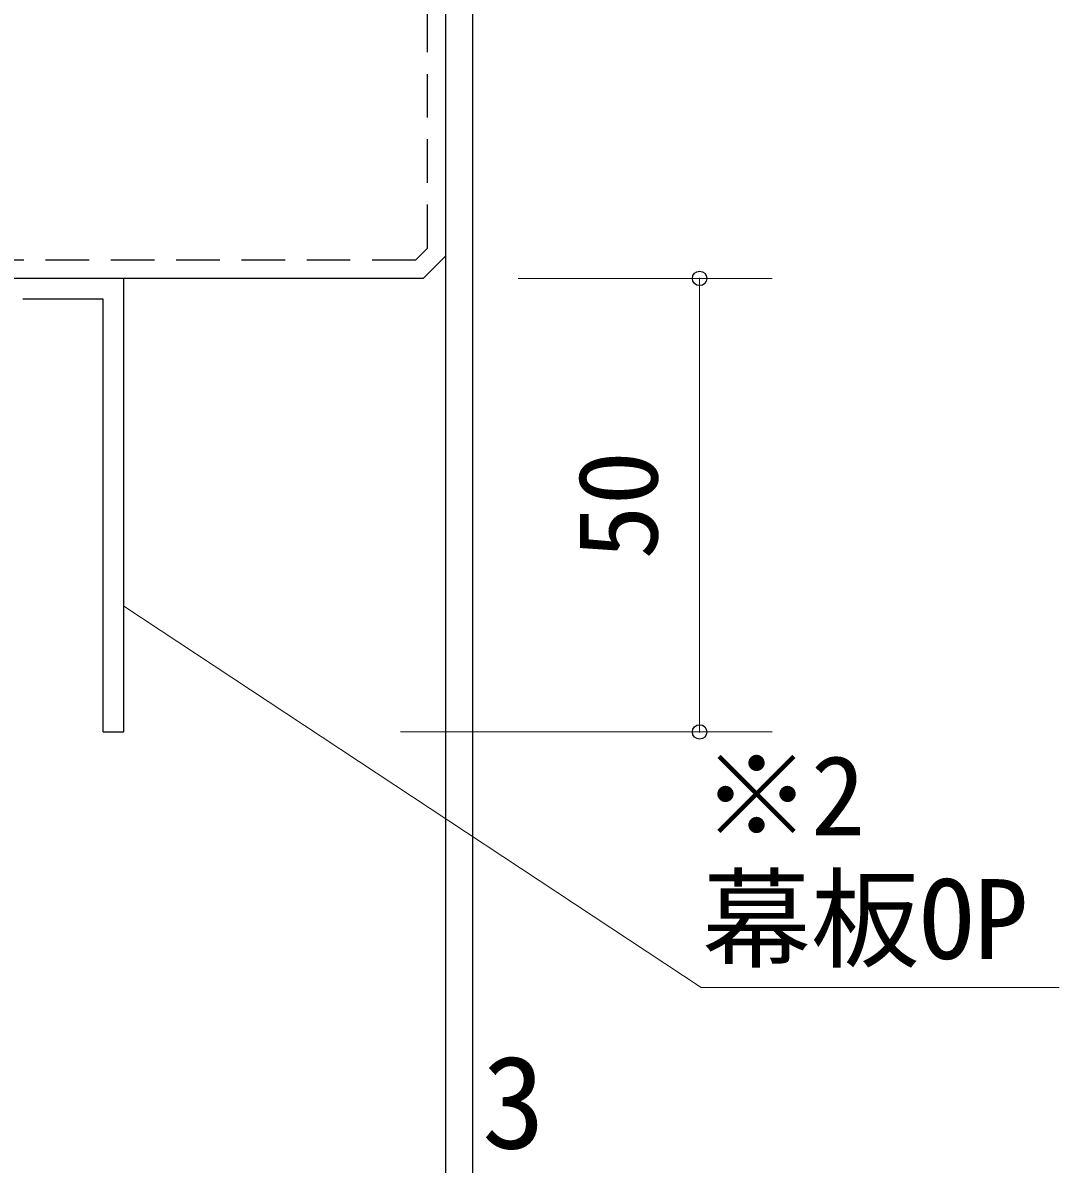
# Model space of a CAD drawing. Units: millimetres, scale not verified. Extents: x -797 to 803, y -560 to 560.
# Drawn here: x -398 to -283.7, y 296.2 to 422 of the extents above; entities that cross this region are included whole.
import ezdxf
from ezdxf.enums import TextEntityAlignment as Align

# ---------------------------------------------------------------- set-up
doc = ezdxf.new("R2010")
doc.units = ezdxf.units.MM
doc.header["$LTSCALE"] = 4
doc.header["$PDMODE"] = 32
doc.header["$PDSIZE"] = 1.6
doc.linetypes.add('DASHED1', pattern=[1.8, 1.2, -0.6])
doc.layers.add('2-0', color=7, linetype='Continuous', lineweight=25)
doc.styles.add('ＭＳ ゴシック', font='')
doc.styles.get('ＭＳ ゴシック').set_extended_font_data('MS Gothic')

msp = doc.modelspace()

# ---------------------------------------------------------------- linework, layer by layer
at = {"layer": '2-0'}
for p, q in [((-351.378, 273.738), (-351.378, 429.854)), ((-348.38, 273.738), (-348.38, 429.854)), ((-353.88, 393.853), (-351.378, 396.353)), ((-353.88, 393.853), (-431.877, 393.853)), ((-386.879, 343.853), (-386.879, 393.853)), ((-389.179, 391.553), (-398.028, 391.553)), ((-389.179, 343.853), (-389.179, 391.553)), ((-389.179, 343.853), (-386.879, 343.853))]:
    msp.add_line(p, q, dxfattribs=at)
at = {"layer": '2-0', "linetype": 'DASHED1'}
for p, q in [((-353.378, 397.182), (-353.378, 427.853)), ((-354.708, 395.853), (-353.378, 397.182))]:
    msp.add_line(p, q, dxfattribs=at)
at = {"layer": '2-0', "color": 4, "lineweight": 9}
for p, q in [((-315.38, 393.853), (-343.38, 393.853)), ((-323.38, 343.853), (-323.38, 393.853)), ((-386.879, 357.702), (-323.212, 315.701)), ((-315.38, 343.853), (-356.378, 343.853)), ((-323.212, 315.701), (-283.717, 315.701))]:
    msp.add_line(p, q, dxfattribs=at)
at = {"layer": '2-0', "linetype": 'DASHED1'}
msp.add_lwpolyline([(-354.708, 395.853), (-429.878, 395.853), (-429.878, 403.853)], dxfattribs=at)
at = {"layer": '2-0', "color": 4}
for p in [(-323.38, 393.853), (-323.38, 343.853)]:
    msp.add_point(p, dxfattribs=at)

# ---------------------------------------------------------------- texts
at = {"layer": '2-0', "style": 'ＭＳ ゴシック'}
msp.add_text('50', height=8.798, rotation=90, dxfattribs=at).set_placement((-325.38, 362.853), align=Align.BOTTOM_LEFT)
for s, height, p in [('※2', 8.798, (-323.103, 329.822)), ('幕板OP', 8.798, (-323.103, 316.197)), ('3', 10.26, (-347.389, 294.853))]:
    msp.add_text(s, height=height, dxfattribs=at).set_placement(p, align=Align.BOTTOM_LEFT)

doc.saveas('drawing.dxf')
